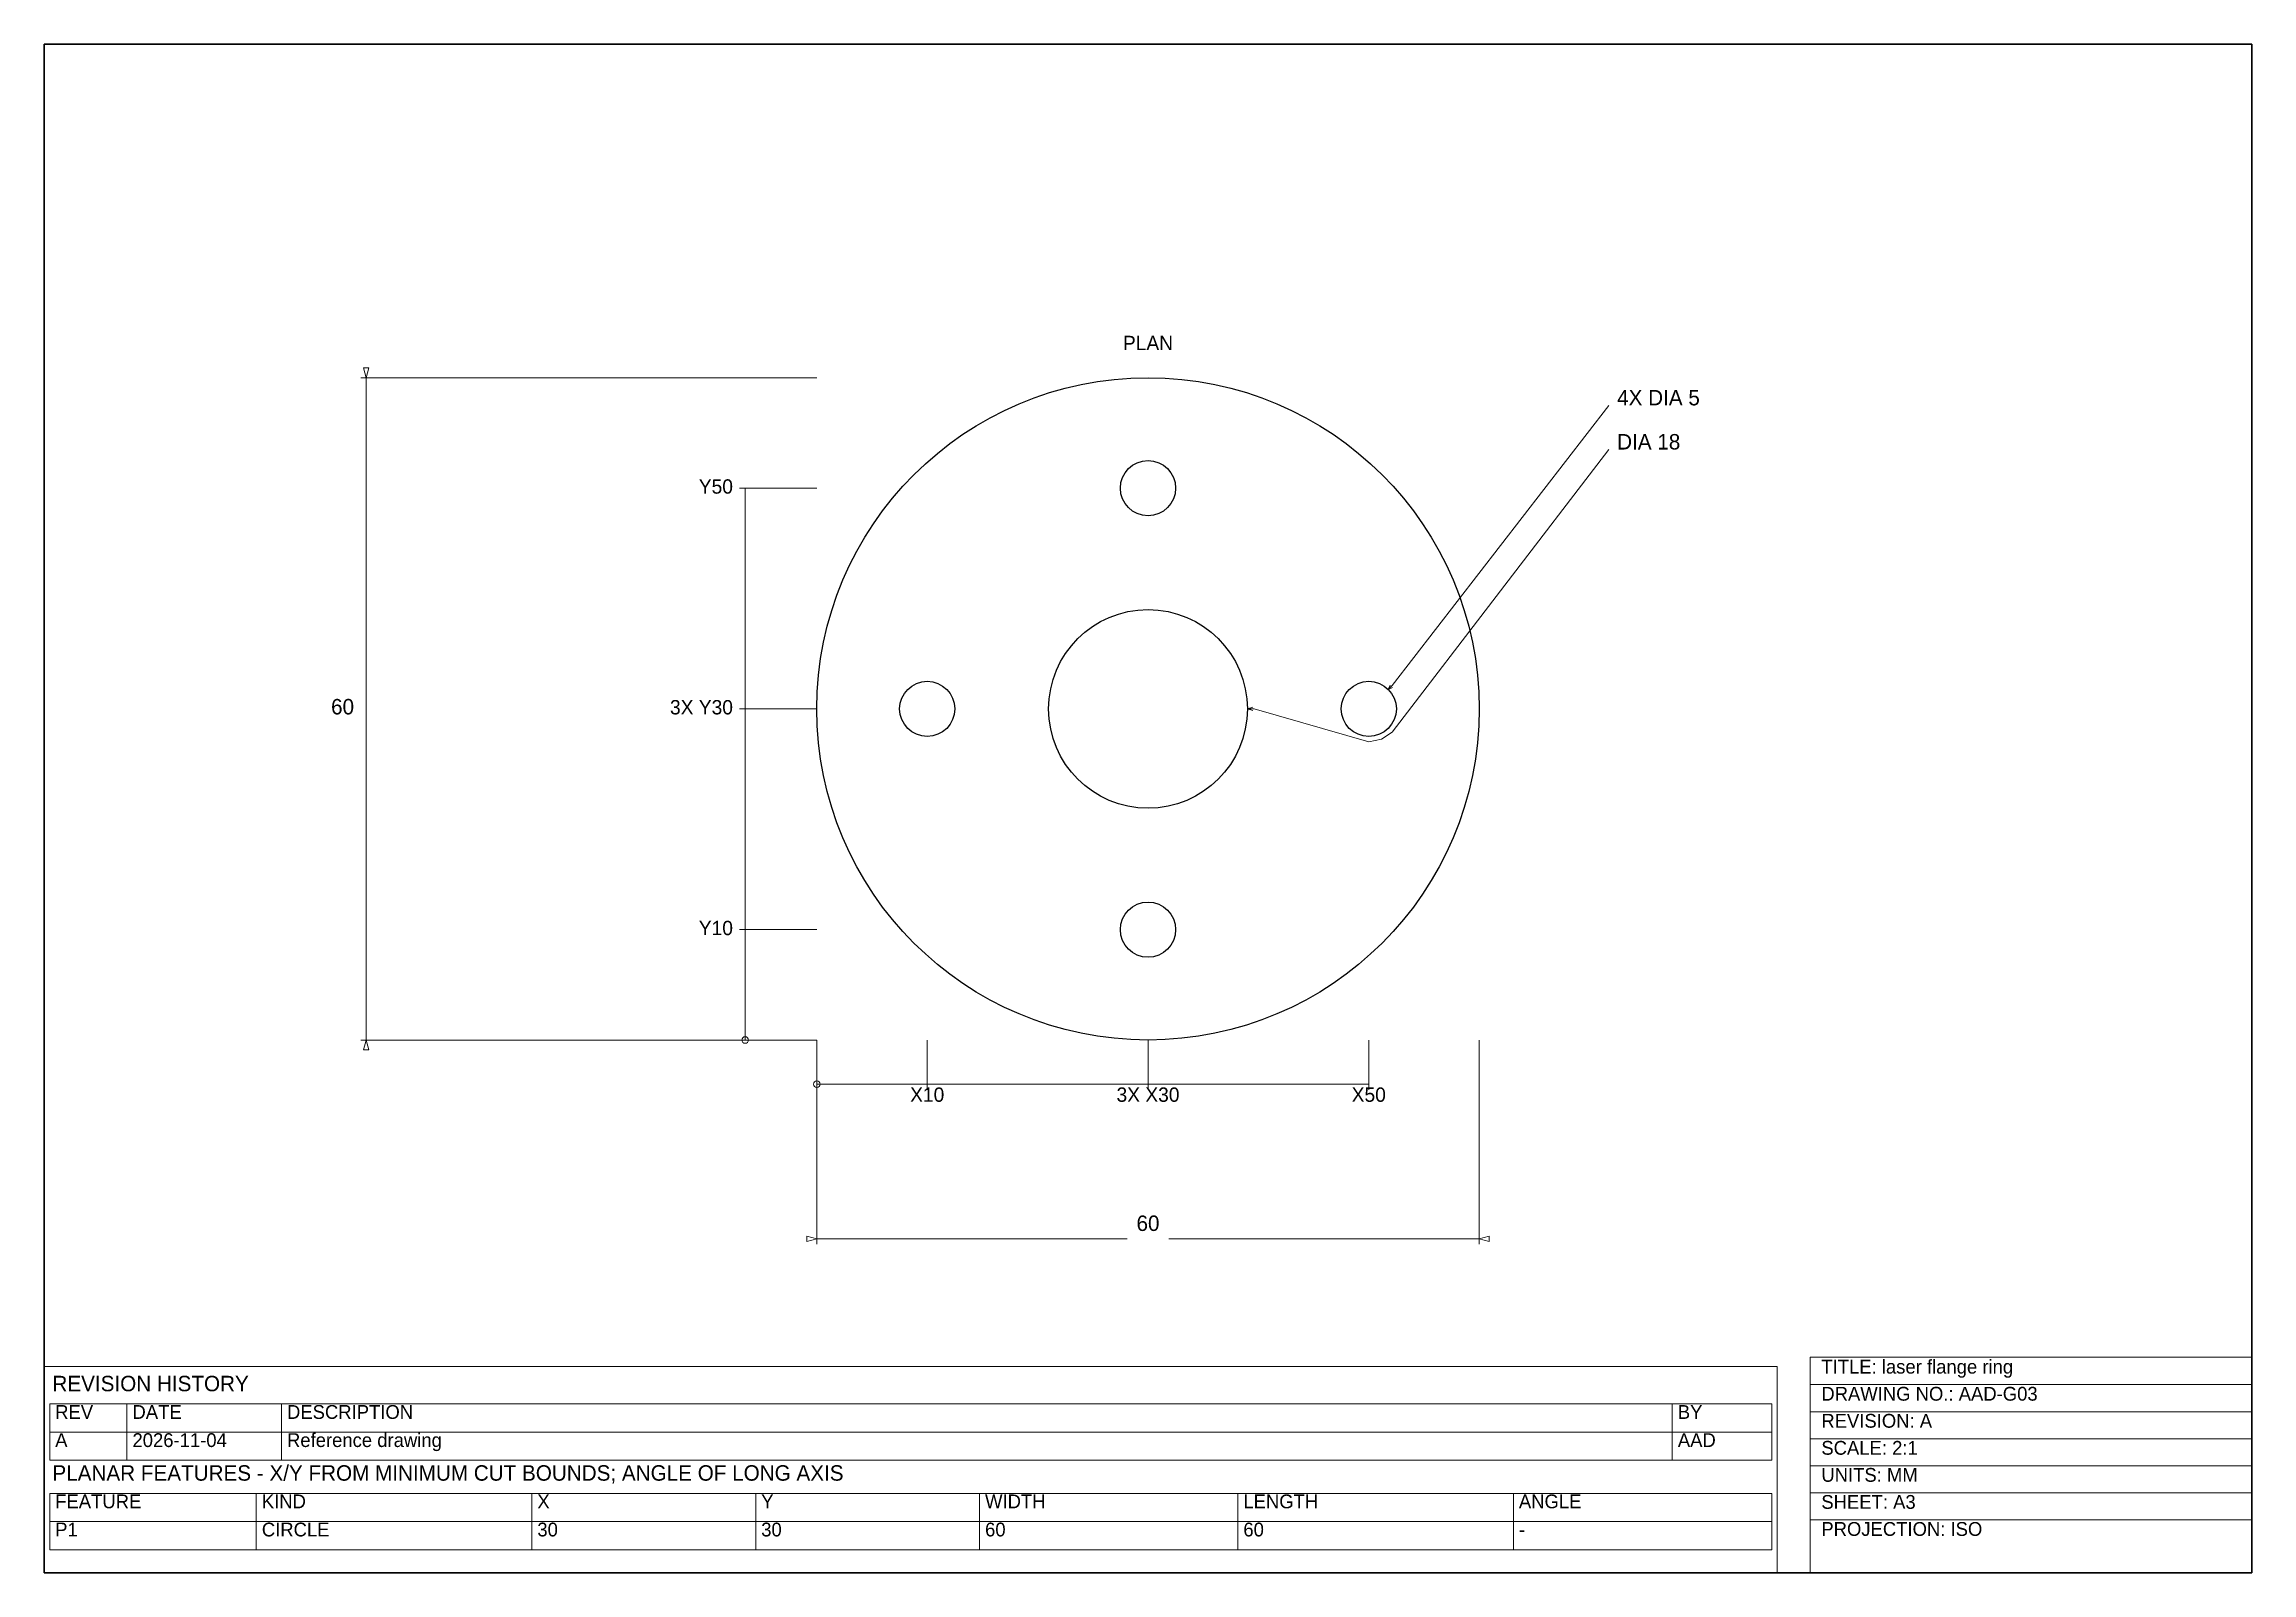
# Model space of a CAD drawing. Header units: millimetres. Extents: x 10 to 410, y 10 to 287.
import ezdxf
from ezdxf.enums import TextEntityAlignment as Align

# ---------------------------------------------------------------- set-up
doc = ezdxf.new("R2010")
doc.units = ezdxf.units.MM
for name, color, linetype, lineweight in [('ANNOTATION', 7, 'Continuous', 18), ('BORDER', 7, 'Continuous', 18), ('cut', 7, 'Continuous', 18), ('DIMENSIONS', 7, 'Continuous', 18), ('SCHEDULE', 7, 'Continuous', 18), ('TITLE', 7, 'Continuous', 18)]:
    doc.layers.add(name, color=color, linetype=linetype, lineweight=lineweight)

msp = doc.modelspace()

# ---------------------------------------------------------------- linework, layer by layer
at = {"layer": 'BORDER', "lineweight": 30}
for p, q in [((410, 287), (10, 287)), ((10, 287), (10, 10)), ((410, 10), (410, 287)), ((10, 10), (410, 10))]:
    msp.add_line(p, q, dxfattribs=at)
at = {"layer": 'cut', "lineweight": 25}
for centre, radius in [((210, 166.55), 60), ((210, 206.55), 5), ((210, 166.55), 18), ((170, 166.55), 5), ((250, 166.55), 5), ((210, 126.55), 5)]:
    msp.add_circle(centre, radius, dxfattribs=at)
at = {"layer": 'DIMENSIONS', "lineweight": 18}
for p, q in [((68.35, 226.55), (67.87, 228.35)), ((68.35, 226.55), (68.83, 228.35)), ((68.35, 106.55), (68.35, 226.55)), ((136, 206.55), (138, 206.55)), ((137, 106.55), (137, 206.55)), ((136, 166.55), (138, 166.55)), ((136, 126.55), (138, 126.55)), ((68.35, 106.55), (67.87, 104.75)), ((68.35, 106.55), (68.83, 104.75)), ((150, 98.55), (250, 98.55)), ((170, 97.55), (170, 99.55)), ((210, 97.55), (210, 99.55)), ((250, 97.55), (250, 99.55)), ((150, 70.55), (148.2, 71.03)), ((150, 70.55), (148.2, 70.07)), ((150, 70.55), (206.25, 70.55)), ((213.75, 70.55), (270, 70.55)), ((270, 70.55), (271.8, 71.03)), ((270, 70.55), (271.8, 70.07))]:
    msp.add_line(p, q, dxfattribs=at)
at = {"layer": 'DIMENSIONS', "lineweight": 13}
for p, q in [((68.83, 228.35), (67.87, 228.35)), ((150, 226.55), (67.35, 226.55)), ((254.22, 170.77), (293.5, 221.55)), ((254.22, 162.33), (293.5, 213.55)), ((150, 206.55), (136, 206.55)), ((253.54, 170.09), (253.85, 170.86)), ((253.54, 170.09), (254.22, 170.77)), ((253.54, 170.09), (254.31, 170.4)), ((150, 166.55), (136, 166.55)), ((228, 166.55), (228.98, 166.87)), ((228, 166.55), (229.22, 166.55)), ((228, 166.55), (228.98, 166.23)), ((229.22, 166.55), (250, 160.59)), ((250, 160.59), (252.28, 161.04)), ((252.28, 161.04), (254.22, 162.33)), ((150, 126.55), (136, 126.55)), ((150, 106.55), (67.35, 106.55)), ((67.87, 104.75), (68.83, 104.75)), ((150, 106.55), (150, 69.55)), ((170, 106.55), (170, 97.55)), ((210, 106.55), (210, 97.55)), ((250, 106.55), (250, 97.55)), ((270, 106.55), (270, 69.55)), ((148.2, 71.03), (148.2, 70.07)), ((271.8, 70.07), (271.8, 71.03))]:
    msp.add_line(p, q, dxfattribs=at)
at = {"layer": 'DIMENSIONS', "lineweight": 18}
for centre in [(137, 106.55), (150, 98.55)]:
    msp.add_circle(centre, 0.6, dxfattribs=at)
at = {"layer": 'SCHEDULE', "lineweight": 18}
for p, q in [((324, 47.4), (10, 47.4)), ((10, 47.4), (10, 10)), ((324, 10), (324, 47.4)), ((10, 10), (324, 10))]:
    msp.add_line(p, q, dxfattribs=at)
at = {"layer": 'SCHEDULE', "lineweight": 13}
for p, q in [((11, 40.6), (323, 40.6)), ((11, 40.6), (11, 30.4)), ((25, 40.6), (25, 30.4)), ((53, 40.6), (53, 30.4)), ((305, 40.6), (305, 30.4)), ((323, 40.6), (323, 30.4)), ((11, 35.5), (323, 35.5)), ((11, 30.4), (323, 30.4)), ((11, 24.4), (323, 24.4)), ((11, 24.4), (11, 14.2)), ((48.44, 24.4), (48.44, 14.2)), ((98.36, 24.4), (98.36, 14.2)), ((138.92, 24.4), (138.92, 14.2)), ((179.48, 24.4), (179.48, 14.2)), ((226.28, 24.4), (226.28, 14.2)), ((276.2, 24.4), (276.2, 14.2)), ((323, 24.4), (323, 14.2)), ((11, 19.3), (323, 19.3)), ((11, 14.2), (323, 14.2))]:
    msp.add_line(p, q, dxfattribs=at)
at = {"layer": 'TITLE', "lineweight": 18}
for p, q in [((410, 49.1), (330, 49.1)), ((330, 49.1), (330, 10)), ((410, 10), (410, 49.1)), ((330, 10), (410, 10))]:
    msp.add_line(p, q, dxfattribs=at)
at = {"layer": 'TITLE', "lineweight": 13}
for p, q in [((330, 44.1), (410, 44.1)), ((330, 39.2), (410, 39.2)), ((330, 34.3), (410, 34.3)), ((330, 29.4), (410, 29.4)), ((330, 24.5), (410, 24.5)), ((330, 19.6), (410, 19.6))]:
    msp.add_line(p, q, dxfattribs=at)

# ---------------------------------------------------------------- texts
at = {"layer": 'ANNOTATION', "lineweight": 18}
msp.add_text('PLAN', height=2.6, dxfattribs=at).set_placement((210, 231.55), align=Align.CENTER)
at = {"layer": 'DIMENSIONS', "lineweight": 18}
for s, p in [('4X DIA 5', (295, 221.55)), ('DIA 18', (295, 213.55))]:
    msp.add_text(s, height=2.8, dxfattribs=at).set_placement(p)
for s, height, p in [('Y50', 2.6, (134.8, 205.55)), ('60', 2.8, (66.15, 165.55)), ('3X Y30', 2.6, (134.8, 165.55)), ('Y10', 2.6, (134.8, 125.55))]:
    msp.add_text(s, height=height, dxfattribs=at).set_placement(p, align=Align.RIGHT)
for s, height, p in [('X10', 2.6, (170, 95.35)), ('3X X30', 2.6, (210, 95.35)), ('X50', 2.6, (250, 95.35)), ('60', 2.8, (210, 71.95))]:
    msp.add_text(s, height=height, dxfattribs=at).set_placement(p, align=Align.CENTER)
at = {"layer": 'SCHEDULE', "lineweight": 18}
for s, height, p in [('REVISION HISTORY', 2.8, (11.5, 42.9)), ('REV', 2.5, (12, 37.9)), ('DATE', 2.5, (26, 37.9)), ('DESCRIPTION', 2.5, (54, 37.9)), ('BY', 2.5, (306, 37.9)), ('A', 2.5, (12, 32.8)), ('2026-11-04', 2.5, (26, 32.8)), ('Reference drawing', 2.5, (54, 32.8)), ('AAD', 2.5, (306, 32.8)), ('PLANAR FEATURES - X/Y FROM MINIMUM CUT BOUNDS; ANGLE OF LONG AXIS', 2.8, (11.5, 26.7)), ('FEATURE', 2.5, (12, 21.7)), ('KIND', 2.5, (49.44, 21.7)), ('X', 2.5, (99.36, 21.7)), ('Y', 2.5, (139.92, 21.7)), ('WIDTH', 2.5, (180.48, 21.7)), ('LENGTH', 2.5, (227.28, 21.7)), ('ANGLE', 2.5, (277.2, 21.7)), ('P1', 2.5, (12, 16.6)), ('CIRCLE', 2.5, (49.44, 16.6)), ('30', 2.5, (99.36, 16.6)), ('30', 2.5, (139.92, 16.6)), ('60', 2.5, (180.48, 16.6)), ('60', 2.5, (227.28, 16.6)), ('-', 2.5, (277.2, 16.6))]:
    msp.add_text(s, height=height, dxfattribs=at).set_placement(p)
at = {"layer": 'TITLE', "lineweight": 18}
for s, p in [('TITLE: laser flange ring', (332, 46.1)), ('DRAWING NO.: AAD-G03', (332, 41.2)), ('REVISION: A', (332, 36.3)), ('SCALE: 2:1', (332, 31.4)), ('UNITS: MM', (332, 26.5)), ('SHEET: A3', (332, 21.6)), ('PROJECTION: ISO', (332, 16.7))]:
    msp.add_text(s, height=2.5, dxfattribs=at).set_placement(p)

doc.saveas('drawing.dxf')
